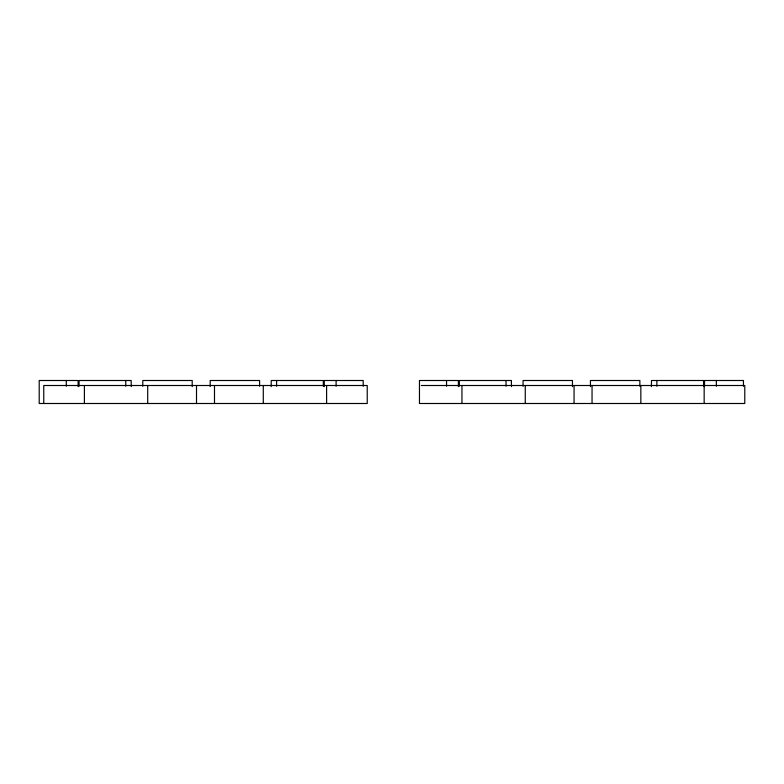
<?xml version="1.0" encoding="UTF-8"?>
<svg xmlns="http://www.w3.org/2000/svg" width="784" height="784" viewBox="0 0 784 784"><rect width="100%" height="100%" fill="white"/><g stroke="black" fill="none" stroke-linecap="round" stroke-linejoin="round"><path stroke-width="1.18" d="M421.312 385.503L744.79 385.503L744.78 403.495L419.46 403.495L419.46 380.505L458.375 380.505L458.385 386.63M743.448 386.257L743.448 380.505L704.532 380.505L704.532 386.63M716.36 380.505L716.36 386.257M704.159 385.503L704.159 403.495M703.581 386.257L703.581 380.505L651.494 380.505L651.406 386.63M656.874 380.505L656.874 386.257M640.842 385.503L640.842 403.495M639.862 386.257L639.862 380.505L590.45 380.505L590.45 386.63M592.047 385.503L592.047 403.495M574.064 385.503L574.064 403.495M572.457 386.63L572.457 380.505L523.046 380.505L523.046 386.257M525.26 385.503L525.26 403.495M511.501 385.503L511.501 386.63M511.413 385.503L511.413 380.505L459.336 380.505L459.336 386.257M506.033 380.505L506.033 386.257M461.952 385.503L461.952 403.495M446.547 380.505L446.547 386.257M363.188 386.257L363.188 380.505L324.272 380.505L324.272 386.63M336.101 380.505L336.101 386.257M326.605 385.503L326.605 403.495M323.322 386.257L323.322 380.505L271.235 380.505L271.146 386.63M276.615 380.505L276.615 386.257M263.287 385.503L263.287 403.495M259.602 386.257L259.602 380.505L210.19 380.505L210.19 386.63M214.493 385.503L214.493 403.495M196.51 385.503L196.51 403.495M192.198 386.63L192.198 380.505L142.786 380.505L142.786 386.257M147.706 385.503L147.706 403.495M131.242 386.63L131.153 380.505L79.076 380.505L79.076 386.257M125.773 380.505L125.773 386.257M84.398 385.503L84.398 403.495M78.126 386.63L78.116 380.505L39.2 380.505L39.2 403.495L367.235 403.495L367.226 385.503L43.757 385.503L43.767 403.495M66.287 380.505L66.287 386.257"/></g></svg>
